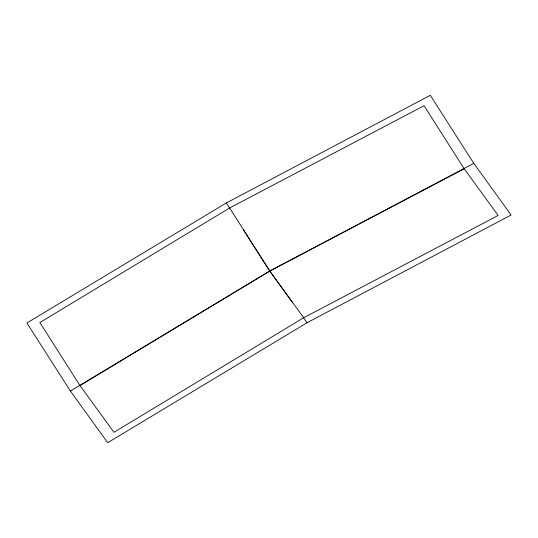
<?xml version="1.0" encoding="UTF-8"?>
<svg xmlns="http://www.w3.org/2000/svg" width="538" height="538" viewBox="0 0 538 538"><rect width="100%" height="100%" fill="white"/><g stroke="black" fill="none" stroke-linecap="round" stroke-linejoin="round"><path stroke-width="0.81" d="M229.639 207.977L39.873 322.538L80.007 385.611L113.948 432.29L303.714 317.729L498.127 215.462L464.186 168.777L424.052 105.71L229.639 207.977L269.773 271.051L292.356 302.322M80.007 385.611L269.773 271.051L473.79 163.357L511.1 215.025L307.084 322.719L107.708 442.7L70.397 391.032L26.9 322.975L226.276 202.987L430.292 95.3L473.79 163.357M70.397 391.032L269.773 271.051L464.186 168.777M303.714 317.729L269.773 271.051L243.317 229.652M303.647 317.958L307.084 322.719M226.276 202.987L229.861 208.603"/></g></svg>
